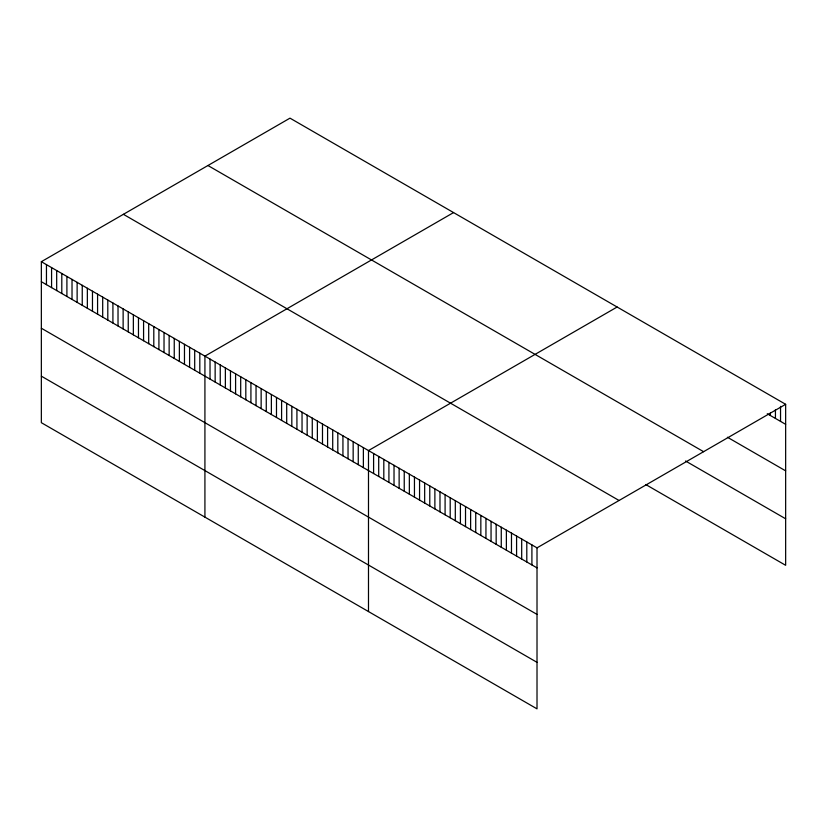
<?xml version="1.0" encoding="UTF-8"?>
<svg xmlns="http://www.w3.org/2000/svg" width="827" height="827" viewBox="0 0 827 827"><rect width="100%" height="100%" fill="white"/><g stroke="black" fill="none" stroke-linecap="round" stroke-linejoin="round"><path stroke-width="1.24" d="M41.35 261.694L537.012 547.856L537.012 708.853L41.35 422.69L41.35 261.694L289.988 118.147L785.65 404.31L785.65 565.306L645.722 484.519M453.558 212.58L204.92 356.127L204.92 517.123M617.128 307.013L368.491 450.56L368.491 611.556M537.012 547.856L785.65 404.31M767.27 413.717L785.65 424.334M727.429 437.245L785.65 470.852M207.939 165.514L703.601 451.687M685.552 461.001L785.65 518.787M123.399 214.317L619.061 500.49M41.35 281.707L537.012 567.88M41.35 328.236L537.012 614.399M41.35 376.161L537.012 662.334M780.543 406.367L780.543 421.388M775.437 409.675L775.437 418.431M770.33 412.983L770.33 415.485M531.906 544.91L531.906 564.934M526.799 541.964L526.799 561.978M521.692 539.018L521.692 559.031M516.586 536.072L516.586 556.085M511.479 533.115L511.479 553.139M506.372 530.169L506.372 550.193M501.265 527.223L501.265 547.236M496.159 524.277L496.159 544.29M491.052 521.32L491.052 541.344M485.945 518.374L485.945 538.398M480.838 515.428L480.838 535.451M475.732 512.482L475.732 532.495M470.625 509.535L470.625 529.549M465.518 506.579L465.518 526.603M460.412 503.633L460.412 523.656M455.305 500.686L455.305 520.7M450.198 497.74L450.198 517.754M445.091 494.784L445.091 514.808M439.985 491.838L439.985 511.861M434.878 488.891L434.878 508.915M429.771 485.945L429.771 505.959M424.664 482.999L424.664 503.012M419.558 480.042L419.558 500.066M414.451 477.096L414.451 497.12M409.344 474.15L409.344 494.174M404.238 471.204L404.238 491.217M399.131 468.258L399.131 488.271M394.024 465.301L394.024 485.325M388.917 462.355L388.917 482.379M383.811 459.409L383.811 479.422M378.704 456.463L378.704 476.476M373.597 453.506L373.597 473.53M363.373 447.614L363.373 467.627M358.267 444.657L358.267 464.681M353.16 441.711L353.16 461.724M348.043 438.755L348.043 458.778M342.936 435.808L342.936 455.822M337.819 432.852L337.819 452.876M332.712 429.906L332.712 449.919M327.595 426.949L327.595 446.973M322.489 424.003L322.489 444.016M317.372 421.046L317.372 441.07M312.265 418.1L312.265 438.124M307.148 415.144L307.148 435.167M302.041 412.197L302.041 432.221M296.924 409.251L296.924 429.265M291.817 406.295L291.817 426.318M286.7 403.349L286.7 423.362M281.593 400.392L281.593 420.416M276.487 397.446L276.487 417.459M271.37 394.489L271.37 414.513M266.263 391.543L266.263 411.557M261.146 388.587L261.146 408.61M256.039 385.64L256.039 405.654M250.922 382.684L250.922 402.708M245.815 379.738L245.815 399.751M240.698 376.781L240.698 396.805M235.592 373.835L235.592 393.848M230.475 370.878L230.475 390.902M225.368 367.932L225.368 387.946M220.251 364.976L220.251 385M215.144 362.03L215.144 382.043M210.027 359.073L210.027 379.097M199.814 353.17L199.814 373.194M194.696 350.224L194.696 370.248M189.59 347.268L189.59 367.291M184.473 344.321L184.473 364.345M179.366 341.375L179.366 361.389M174.249 338.419L174.249 358.442M169.142 335.473L169.142 355.486M164.025 332.516L164.025 352.54M158.918 329.57L158.918 349.583M153.801 326.613L153.801 346.637M148.695 323.667L148.695 343.681M143.578 320.711L143.578 340.734M138.471 317.764L138.471 337.778M133.354 314.808L133.354 334.832M128.247 311.862L128.247 331.875M123.13 308.905L123.13 328.929M118.023 305.959L118.023 325.972M112.917 303.002L112.917 323.026M107.799 300.056L107.799 320.07M102.693 297.1L102.693 317.123M97.576 294.154L97.576 314.167M92.469 291.197L92.469 311.221M87.352 288.251L87.352 308.264M82.245 285.294L82.245 305.318M77.128 282.348L77.128 302.372M72.021 279.392L72.021 299.415M66.904 276.445L66.904 296.469M61.798 273.499L61.798 293.513M56.681 270.543L56.681 290.566M51.574 267.597L51.574 287.61M46.457 264.64L46.457 284.664"/></g></svg>
